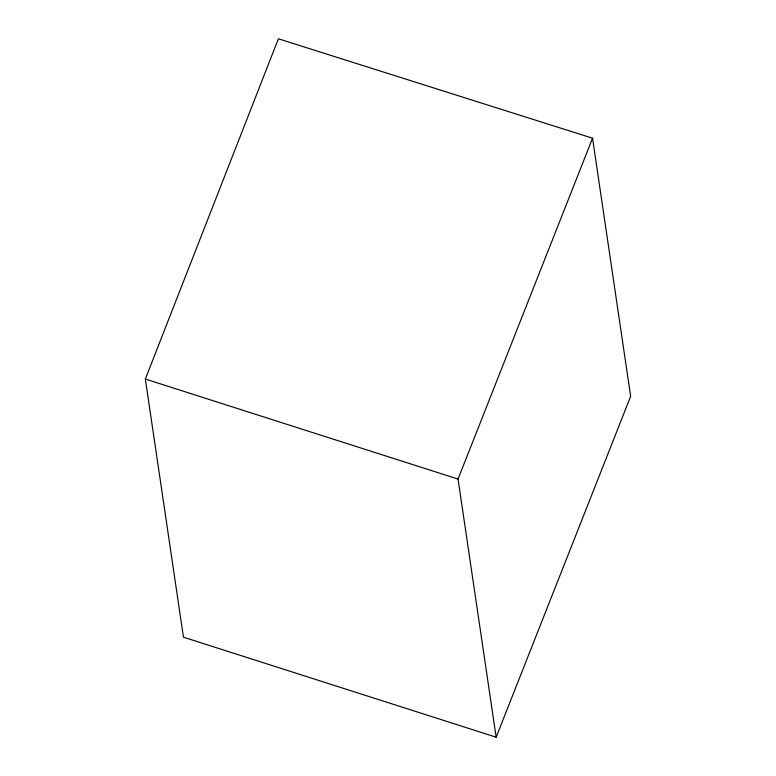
<?xml version="1.0" encoding="UTF-8"?>
<svg xmlns="http://www.w3.org/2000/svg" width="776" height="776" viewBox="0 0 776 776"><rect width="100%" height="100%" fill="white"/><g stroke="black" fill="none" stroke-linecap="round" stroke-linejoin="round"><path stroke-width="1.16" d="M145.345 379.057L278.38 38.8L592.544 138.196L630.655 396.323L496.155 737.2L183.456 637.183L145.345 379.057L458.044 479.073L496.155 737.2M458.044 479.073L592.544 138.196"/></g></svg>
